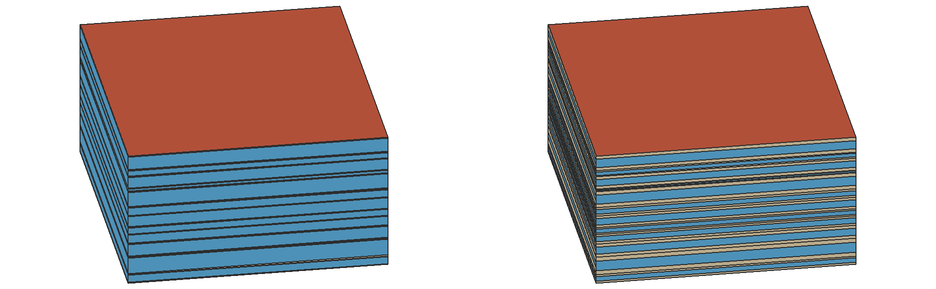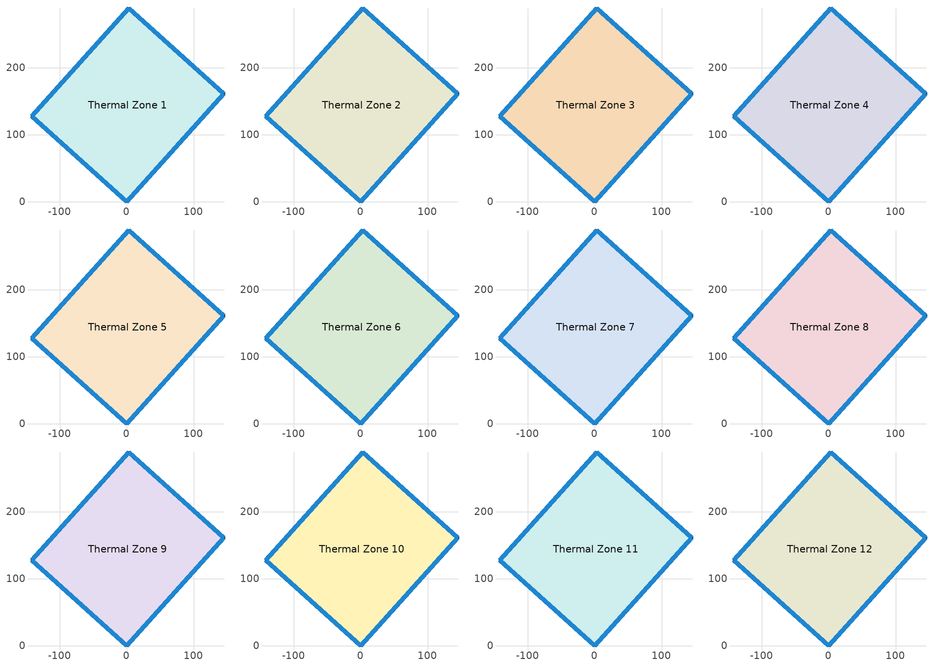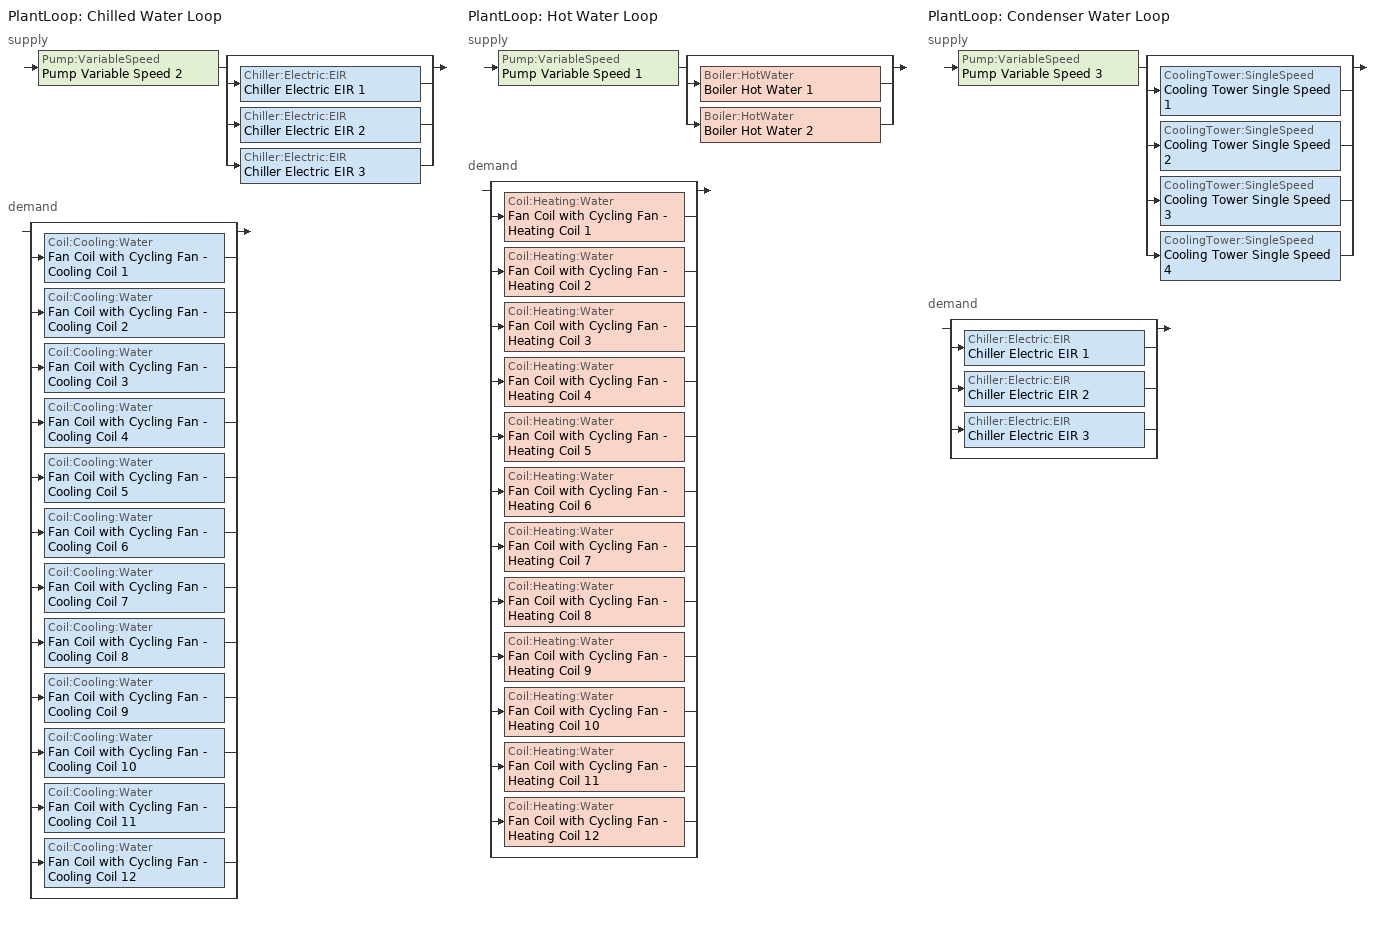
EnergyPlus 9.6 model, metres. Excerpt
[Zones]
Thermal Zone 1
 floor ground (ExtSlabCarpet): 0,0 -142.19,128.03 3.03,289.32 145.22,161.28 z0
 wall outside (Ext Wall): 3.03,289.32 -142.19,128.03 0,0 145.22,161.28 3.03,289.32 z0:6.55
 window (Ext Window): 3.02,289.31 -142.19,128.04 z0.79:5.76; 0.01,0.01 145.21,161.28 z2.59:3.96; -142.19,128.02 -0.01,0.01 z0.43:6.12; 145.21,161.29 3.04,289.31 z1.47:5.08
Thermal Zone 2
 floor to Thermal Zone 1 (Interior Floor): 0,0 -142.19,128.03 3.03,289.32 145.22,161.28 z6.55
 wall outside (Ext Wall): 3.03,289.32 -142.19,128.03 0,0 145.22,161.28 3.03,289.32 z6.55:21.03
 window (Ext Window): 3.02,289.31 -142.19,128.04 z8.29:19.29; 0.01,0.01 145.21,161.28 z12.27:15.31; -142.19,128.02 -0.01,0.01 z7.49:20.09; 145.21,161.29 3.04,289.31 z9.81:17.77
Thermal Zone 3
 floor to Thermal Zone 2 (Interior Floor): 0,0 -142.19,128.03 3.03,289.32 145.22,161.28 z21.03
 wall outside (Ext Wall): 3.03,289.32 -142.19,128.03 0,0 145.22,161.28 3.03,289.32 z21.03:31.56
 window (Ext Window): 3.02,289.31 -142.19,128.04 z22.29:30.3; 0.01,0.01 145.21,161.28 z25.19:27.4; -142.19,128.02 -0.01,0.01 z21.71:30.88; 145.21,161.29 3.04,289.31 z23.4:29.19
Thermal Zone 4
 floor to Thermal Zone 3 (Interior Floor): 0,0 -142.19,128.03 3.03,289.32 145.22,161.28 z31.56
 wall outside (Ext Wall): 3.03,289.32 -142.19,128.03 0,0 145.22,161.28 3.03,289.32 z31.56:39.31
 window (Ext Window): 3.02,289.31 -142.19,128.04 z32.49:38.38; 0.01,0.01 145.21,161.28 z34.62:36.25; -142.19,128.02 -0.01,0.01 z32.06:38.81; 145.21,161.29 3.04,289.31 z33.3:37.57
Thermal Zone 5
 floor to Thermal Zone 4 (Interior Floor): 0,0 -142.19,128.03 3.03,289.32 145.22,161.28 z39.31
 wall outside (Ext Wall): 3.03,289.32 -142.19,128.03 0,0 145.22,161.28 3.03,289.32 z39.31:44.89
 window (Ext Window): 3.02,289.31 -142.19,128.04 z39.98:44.22; 0.01,0.01 145.21,161.28 z41.51:42.69; -142.19,128.02 -0.01,0.01 z39.67:44.53; 145.21,161.29 3.04,289.31 z40.57:43.63
Thermal Zone 6
 floor to Thermal Zone 5 (Interior Floor): 0,0 -142.19,128.03 3.03,289.32 145.22,161.28 z44.89
 wall outside (Ext Wall): 3.03,289.32 -142.19,128.03 0,0 145.22,161.28 3.03,289.32 z44.89:54.33
 window (Ext Window): 3.02,289.31 -142.19,128.04 z46.02:53.2; 0.01,0.01 145.21,161.28 z48.62:50.6; -142.19,128.02 -0.01,0.01 z45.5:53.72; 145.21,161.29 3.04,289.31 z47.01:52.21
Thermal Zone 7
 floor to Thermal Zone 6 (Interior Floor): 0,0 -142.19,128.03 3.03,289.32 145.22,161.28 z54.33
 wall outside (Ext Wall): 3.03,289.32 -142.19,128.03 0,0 145.22,161.28 3.03,289.32 z54.33:61.02
 window (Ext Window): 3.02,289.31 -142.19,128.04 z55.13:60.22; 0.01,0.01 145.21,161.28 z56.97:58.38; -142.19,128.02 -0.01,0.01 z54.76:60.59; 145.21,161.29 3.04,289.31 z55.84:59.51
Thermal Zone 8
 floor to Thermal Zone 7 (Interior Floor): 0,0 -142.19,128.03 3.03,289.32 145.22,161.28 z61.02
 wall outside (Ext Wall): 3.03,289.32 -142.19,128.03 0,0 145.22,161.28 3.03,289.32 z61.02:74.22
 window (Ext Window): 3.02,289.31 -142.19,128.04 z62.6:72.64; 0.01,0.01 145.21,161.28 z66.23:69.01; -142.19,128.02 -0.01,0.01 z61.88:73.36; 145.21,161.29 3.04,289.31 z63.99:71.25
Thermal Zone 9
 floor to Thermal Zone 8 (Interior Floor): 0,0 -142.19,128.03 3.03,289.32 145.22,161.28 z74.22
 wall outside (Ext Wall): 3.03,289.32 -142.19,128.03 0,0 145.22,161.28 3.03,289.32 z74.22:76.26
 window (Ext Window): 3.02,289.31 -142.19,128.04 z74.46:76.02; 0.01,0.01 145.21,161.28 z75.03:75.45; -142.19,128.02 -0.01,0.01 z74.35:76.13; 145.21,161.29 3.04,289.31 z74.68:75.8
Thermal Zone 10
 floor to Thermal Zone 9 (Interior Floor): 0,0 -142.19,128.03 3.03,289.32 145.22,161.28 z76.26
 wall outside (Ext Wall): 3.03,289.32 -142.19,128.03 0,0 145.22,161.28 3.03,289.32 z76.26:86.14
 window (Ext Window): 3.02,289.31 -142.19,128.04 z77.45:84.95; 0.01,0.01 145.21,161.28 z80.16:82.24; -142.19,128.02 -0.01,0.01 z76.9:85.5; 145.21,161.29 3.04,289.31 z78.48:83.92
Thermal Zone 11
 floor to Thermal Zone 10 (Interior Floor): 0,0 -142.19,128.03 3.03,289.32 145.22,161.28 z86.14
 wall outside (Ext Wall): 3.03,289.32 -142.19,128.03 0,0 145.22,161.28 3.03,289.32 z86.14:90.95
 window (Ext Window): 3.02,289.31 -142.19,128.04 z86.72:90.37; 0.01,0.01 145.21,161.28 z88.04:89.05; -142.19,128.02 -0.01,0.01 z86.45:90.64; 145.21,161.29 3.04,289.31 z87.22:89.87
Thermal Zone 12
 floor to Thermal Zone 11 (Interior Floor): 0,0 -142.19,128.03 3.03,289.32 145.22,161.28 z90.95
 wall outside (Ext Wall): 3.03,289.32 -142.19,128.03 0,0 145.22,161.28 3.03,289.32 z90.95:102.97
 window (Ext Window): 3.02,289.31 -142.19,128.04 z92.39:101.53; 0.01,0.01 145.21,161.28 z95.7:98.22; -142.19,128.02 -0.01,0.01 z91.73:102.19; 145.21,161.29 3.04,289.31 z93.65:100.27
 roof outside (Ext Roof): 145.22,161.28 3.03,289.32 -142.19,128.03 0,0 z102.97
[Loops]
PlantLoop 'Chilled Water Loop'
 supply: Pump:VariableSpeed 'Pump Variable Speed 2' > split
  | bypass
  | Chiller:Electric:EIR 'Chiller Electric EIR 1'
  | Chiller:Electric:EIR 'Chiller Electric EIR 2'
  | Chiller:Electric:EIR 'Chiller Electric EIR 3'
 demand: split
  | bypass
  | Coil:Cooling:Water 'Fan Coil with Cycling Fan - Cooling Coil 1'
  | Coil:Cooling:Water 'Fan Coil with Cycling Fan - Cooling Coil 2'
  | Coil:Cooling:Water 'Fan Coil with Cycling Fan - Cooling Coil 3'
  | Coil:Cooling:Water 'Fan Coil with Cycling Fan - Cooling Coil 4'
  | Coil:Cooling:Water 'Fan Coil with Cycling Fan - Cooling Coil 5'
  | Coil:Cooling:Water 'Fan Coil with Cycling Fan - Cooling Coil 6'
  | Coil:Cooling:Water 'Fan Coil with Cycling Fan - Cooling Coil 7'
  | Coil:Cooling:Water 'Fan Coil with Cycling Fan - Cooling Coil 8'
  | Coil:Cooling:Water 'Fan Coil with Cycling Fan - Cooling Coil 9'
  | Coil:Cooling:Water 'Fan Coil with Cycling Fan - Cooling Coil 10'
  | Coil:Cooling:Water 'Fan Coil with Cycling Fan - Cooling Coil 11'
  | Coil:Cooling:Water 'Fan Coil with Cycling Fan - Cooling Coil 12'
  | bypass
PlantLoop 'Hot Water Loop'
 supply: Pump:VariableSpeed 'Pump Variable Speed 1' > split
  | bypass
  | Boiler:HotWater 'Boiler Hot Water 1'
  | Boiler:HotWater 'Boiler Hot Water 2'
 demand: split
  | bypass
  | Coil:Heating:Water 'Fan Coil with Cycling Fan - Heating Coil 1'
  | Coil:Heating:Water 'Fan Coil with Cycling Fan - Heating Coil 2'
  | Coil:Heating:Water 'Fan Coil with Cycling Fan - Heating Coil 3'
  | Coil:Heating:Water 'Fan Coil with Cycling Fan - Heating Coil 4'
  | Coil:Heating:Water 'Fan Coil with Cycling Fan - Heating Coil 5'
  | Coil:Heating:Water 'Fan Coil with Cycling Fan - Heating Coil 6'
  | Coil:Heating:Water 'Fan Coil with Cycling Fan - Heating Coil 7'
  | Coil:Heating:Water 'Fan Coil with Cycling Fan - Heating Coil 8'
  | Coil:Heating:Water 'Fan Coil with Cycling Fan - Heating Coil 9'
  | Coil:Heating:Water 'Fan Coil with Cycling Fan - Heating Coil 10'
  | Coil:Heating:Water 'Fan Coil with Cycling Fan - Heating Coil 11'
  | Coil:Heating:Water 'Fan Coil with Cycling Fan - Heating Coil 12'
  | bypass
PlantLoop 'Condenser Water Loop'
 supply: Pump:VariableSpeed 'Pump Variable Speed 3' > split
  | bypass
  | CoolingTower:SingleSpeed 'Cooling Tower Single Speed 1'
  | CoolingTower:SingleSpeed 'Cooling Tower Single Speed 2'
  | CoolingTower:SingleSpeed 'Cooling Tower Single Speed 3'
  | CoolingTower:SingleSpeed 'Cooling Tower Single Speed 4'
 demand: split
  | bypass
  | Chiller:Electric:EIR 'Chiller Electric EIR 1'
  | Chiller:Electric:EIR 'Chiller Electric EIR 2'
  | Chiller:Electric:EIR 'Chiller Electric EIR 3'
  | bypass
[Building]
Building 1: North Axis {deg}=-0
[Site:Location]
Washington Dc Dulles IntL Ar: Latitude {deg}=38.98; Longitude {deg}=-77.47; Time Zone {hr}=-5; Elevation {m}=82
[SizingPeriod:DesignDay] Day of Month=21; Dry-Bulb Temperature Range Modifier Type=DefaultMultipliers; Barometric Pressure {Pa}=86790; Rain Indicator=No; Snow Indicator=No; Daylight Saving Time Indicator=No; Begin Environment Reset Mode=FullResetAtBeginEnvironment
Name | Month | Day Type | Maximum Dry-Bulb Temperature {C} | Daily Dry-Bulb Temperature Range {deltaC} | Humidity Condition Type | Wetbulb or DewPoint at Maximum Dry-Bulb {C} | Wind Speed {m/s} | Wind Direction {deg} | Solar Model Indicator | ASHRAE Clear Sky Optical Depth for Beam Irradiance (taub) | ASHRAE Clear Sky Optical Depth for Diffuse Irradiance (taud) | Enthalpy at Maximum Dry-Bulb {J/kg} | Sky Clearness
SALT-LAKE-CITY-IAP Ann Clg .4% Condns DB=>MWB | 7 | SummerDesignDay | 36.5 | 14.4 | Wetbulb | 17.1 | 5 | 340 | ASHRAETau | 0.339 | 2.366
SALT-LAKE-CITY-IAP Ann Clg .4% Condns DP=>MDB | 7 | SummerDesignDay | 22.5 | 14.4 | Dewpoint | 15.6 | 5 | 340 | ASHRAETau | 0.339 | 2.366
SALT-LAKE-CITY-IAP Ann Clg .4% Condns Enth=>MDB | 7 | SummerDesignDay | 30.8 | 14.4 | Enthalpy |  | 5 | 340 | ASHRAETau | 0.339 | 2.366 | 59300
SALT-LAKE-CITY-IAP Ann Clg .4% Condns WB=>MDB | 7 | SummerDesignDay | 31.2 | 14.4 | Wetbulb | 19 | 5 | 340 | ASHRAETau | 0.339 | 2.366
SALT-LAKE-CITY-IAP Ann Htg 99.6% Condns DB | 1 | WinterDesignDay | -12.4 | 0 | Wetbulb | -12.4 | 2.6 | 140 | ASHRAEClearSky |  |  |  | 0
SALT-LAKE-CITY-IAP Ann Htg Wind 99.6% Condns WS=>MCDB | 1 | WinterDesignDay | 6.8 | 0 | Wetbulb | 6.8 | 12.4 | 140 | ASHRAEClearSky |  |  |  | 0
SALT-LAKE-CITY-IAP Ann Hum_n 99.6% Condns DP=>MCDB | 1 | WinterDesignDay | -10.7 | 0 | Dewpoint | -16.2 | 2.6 | 140 | ASHRAEClearSky |  |  |  | 0
[Material] Thermal Absorptance=0.9
Name | Roughness | Thickness m | Conductivity W/m-K | Density kg/m3 | Specific Heat J/kg-K | Solar Absorptance | Visible Absorptance
wall concrete | MediumRough | 0.03 | 0.5 | 2243 | 837 | 0.65 | 0.65
roof concrete | MediumRough | 0.05 | 0.5 | 2243 | 837 | 0.65 | 0.65
Wall Insulation [18]; Roof Insulation [18] | MediumRough | 0.1693 | 0.049 | 265 | 836.8 | 0.7 | 0.7
F16 Acoustic tile | MediumSmooth | 0.0191 | 0.06 | 368 | 590 | 0.3 | 0.3
M11 100mm lightweight concrete | MediumRough | 0.1016 | 0.53 | 1280 | 840 | 0.5 | 0.5
MAT-CC05 4 HW CONCRETE | Rough | 0.1016 | 1.311 | 2240 | 836.8 | 0.85 | 0.85
[Material:AirGap]
F05 Ceiling air space resistance: Thermal Resistance m2-K/W=0.18
[Material:NoMass]
CP02 CARPET PAD: Roughness=Smooth; Thermal Resistance m2-K/W=0.1; Thermal Absorptance=0.9; Solar Absorptance=0.8; Visible Absorptance=0.8
[WindowMaterial:SimpleGlazingSystem]
Window Material Simple Glazing System: U-Factor W/m2-K=1.8; Solar Heat Gain Coefficient=0.3
[Construction]
Ext Roof: roof concrete, Roof Insulation [18]
Ext Wall: wall concrete, Wall Insulation [18]
Ext Window: Window Material Simple Glazing System
ExtSlabCarpet: MAT-CC05 4 HW CONCRETE, CP02 CARPET PAD
Interior Floor: F16 Acoustic tile, F05 Ceiling air space resistance, M11 100mm lightweight concrete
[Zone]
Thermal Zone 1: 312, 0, 0, 0, , 1, , , , , , Yes
Thermal Zone 2: 312, 0, 0, 6.55, , 1, , , , , , Yes
Thermal Zone 3: 312, 0, 0, 21.03, , 1, , , , , , Yes
Thermal Zone 4: 312, 0, 0, 31.56, , 1, , , , , , Yes
Thermal Zone 5: 312, 0, 0, 39.31, , 1, , , , , , Yes
Thermal Zone 6: 312, 0, 0, 44.89, , 1, , , , , , Yes
Thermal Zone 7: 312, 0, 0, 54.33, , 1, , , , , , Yes
Thermal Zone 8: 312, 0, 0, 61.02, , 1, , , , , , Yes
Thermal Zone 9: 312, 0, 0, 74.22, , 1, , , , , , Yes
Thermal Zone 10: 312, 0, 0, 76.26, , 1, , , , , , Yes
Thermal Zone 11: 312, 0, 0, 86.14, , 1, , , , , , Yes
Thermal Zone 12: 312, 0, 0, 90.95, , 1, , , , , , Yes
[ZoneControl:Thermostat] Temperature Difference Between Cutout And Setpoint deltaC=0
Name | Zone or ZoneList | Control Type Schedule | Control 1
Thermal Zone 1 Thermostat | Thermal Zone 1 | Thermal Zone 1 Thermostat Schedule | Thermostat Setpoint Dual Setpoint 1
Thermal Zone 2 Thermostat | Thermal Zone 2 | Thermal Zone 2 Thermostat Schedule | Thermostat Setpoint Dual Setpoint 2
Thermal Zone 3 Thermostat | Thermal Zone 3 | Thermal Zone 3 Thermostat Schedule | Thermostat Setpoint Dual Setpoint 3
Thermal Zone 4 Thermostat | Thermal Zone 4 | Thermal Zone 4 Thermostat Schedule | Thermostat Setpoint Dual Setpoint 4
Thermal Zone 5 Thermostat | Thermal Zone 5 | Thermal Zone 5 Thermostat Schedule | Thermostat Setpoint Dual Setpoint 5
Thermal Zone 6 Thermostat | Thermal Zone 6 | Thermal Zone 6 Thermostat Schedule | Thermostat Setpoint Dual Setpoint 6
Thermal Zone 7 Thermostat | Thermal Zone 7 | Thermal Zone 7 Thermostat Schedule | Thermostat Setpoint Dual Setpoint 7
Thermal Zone 8 Thermostat | Thermal Zone 8 | Thermal Zone 8 Thermostat Schedule | Thermostat Setpoint Dual Setpoint 8
Thermal Zone 9 Thermostat | Thermal Zone 9 | Thermal Zone 9 Thermostat Schedule | Thermostat Setpoint Dual Setpoint 9
Thermal Zone 10 Thermostat | Thermal Zone 10 | Thermal Zone 10 Thermostat Schedule | Thermostat Setpoint Dual Setpoint 10
Thermal Zone 11 Thermostat | Thermal Zone 11 | Thermal Zone 11 Thermostat Schedule | Thermostat Setpoint Dual Setpoint 11
Thermal Zone 12 Thermostat | Thermal Zone 12 | Thermal Zone 12 Thermostat Schedule | Thermostat Setpoint Dual Setpoint 12
[ThermostatSetpoint:DualSetpoint]
Name | Heating Setpoint Temperature Schedule | Cooling Setpoint Temperature Schedule
Thermostat Setpoint Dual Setpoint 1 | HtgSetp 1 | ClgSetp 1
Thermostat Setpoint Dual Setpoint 2 | HtgSetp 2 | ClgSetp 2
Thermostat Setpoint Dual Setpoint 3 | HtgSetp 3 | ClgSetp 3
Thermostat Setpoint Dual Setpoint 4 | HtgSetp 4 | ClgSetp 4
Thermostat Setpoint Dual Setpoint 5 | HtgSetp 5 | ClgSetp 5
Thermostat Setpoint Dual Setpoint 6 | HtgSetp 6 | ClgSetp 6
Thermostat Setpoint Dual Setpoint 7 | HtgSetp 7 | ClgSetp 7
Thermostat Setpoint Dual Setpoint 8 | HtgSetp 8 | ClgSetp 8
Thermostat Setpoint Dual Setpoint 9 | HtgSetp 9 | ClgSetp 9
Thermostat Setpoint Dual Setpoint 10 | HtgSetp 10 | ClgSetp 10
Thermostat Setpoint Dual Setpoint 11 | HtgSetp 11 | ClgSetp 11
Thermostat Setpoint Dual Setpoint 12 | HtgSetp 12 | ClgSetp 12
[Fan:OnOff] Availability Schedule=Always On Discrete hvac_library; Fan Total Efficiency=0.82; Pressure Rise Pa=500; Maximum Flow Rate m3/s=Autosize; Motor Efficiency=0.8; Motor In Airstream Fraction=1; Fan Power Ratio Function of Speed Ratio Curve=Fan On Off Power Curve 12; Fan Efficiency Ratio Function of Speed Ratio Curve=Fan On Off Efficiency Curve 12
Fan Coil with Cycling Fan - Fan 1; Fan Coil with Cycling Fan - Fan 2; Fan Coil with Cycling Fan - Fan 3; Fan Coil with Cycling Fan - Fan 4; Fan Coil with Cycling Fan - Fan 5; Fan Coil with Cycling Fan - Fan 6; Fan Coil with Cycling Fan - Fan 7; Fan Coil with Cycling Fan - Fan 8; Fan Coil with Cycling Fan - Fan 9; Fan Coil with Cycling Fan - Fan 10; Fan Coil with Cycling Fan - Fan 11; Fan Coil with Cycling Fan - Fan 12
[Coil:Cooling:Water] Availability Schedule=Always On Discrete hvac_library; Design Water Flow Rate m3/s=Autosize; Design Air Flow Rate m3/s=Autosize; Design Inlet Water Temperature C=Autosize; Design Inlet Air Temperature C=Autosize; Design Outlet Air Temperature C=Autosize; Design Inlet Air Humidity Ratio kgWater/kgDryAir=Autosize; Design Outlet Air Humidity Ratio kgWater/kgDryAir=Autosize; Type of Analysis=SimpleAnalysis; Heat Exchanger Configuration=CrossFlow
Fan Coil with Cycling Fan - Cooling Coil 1; Fan Coil with Cycling Fan - Cooling Coil 2; Fan Coil with Cycling Fan - Cooling Coil 3; Fan Coil with Cycling Fan - Cooling Coil 4; Fan Coil with Cycling Fan - Cooling Coil 5; Fan Coil with Cycling Fan - Cooling Coil 6; Fan Coil with Cycling Fan - Cooling Coil 7; Fan Coil with Cycling Fan - Cooling Coil 8; Fan Coil with Cycling Fan - Cooling Coil 9; Fan Coil with Cycling Fan - Cooling Coil 10; Fan Coil with Cycling Fan - Cooling Coil 11; Fan Coil with Cycling Fan - Cooling Coil 12
[Coil:Heating:Water] Availability Schedule=Always On Discrete hvac_library; U-Factor Times Area Value W/K=Autosize; Maximum Water Flow Rate m3/s=Autosize; Performance Input Method=UFactorTimesAreaAndDesignWaterFlowRate; Rated Capacity W=Autosize; Rated Inlet Water Temperature C=82.2; Rated Inlet Air Temperature C=16.6; Rated Outlet Water Temperature C=71.1; Rated Outlet Air Temperature C=32.2; Rated Ratio for Air and Water Convection=0.5
Fan Coil with Cycling Fan - Heating Coil 1; Fan Coil with Cycling Fan - Heating Coil 2; Fan Coil with Cycling Fan - Heating Coil 3; Fan Coil with Cycling Fan - Heating Coil 4; Fan Coil with Cycling Fan - Heating Coil 5; Fan Coil with Cycling Fan - Heating Coil 6; Fan Coil with Cycling Fan - Heating Coil 7; Fan Coil with Cycling Fan - Heating Coil 8; Fan Coil with Cycling Fan - Heating Coil 9; Fan Coil with Cycling Fan - Heating Coil 10; Fan Coil with Cycling Fan - Heating Coil 11; Fan Coil with Cycling Fan - Heating Coil 12
[ZoneHVAC:FourPipeFanCoil] Availability Schedule=Always On Discrete hvac_library; Capacity Control Method=CyclingFan; Maximum Supply Air Flow Rate m3/s=Autosize; Maximum Outdoor Air Flow Rate m3/s=Autosize; Maximum Cold Water Flow Rate m3/s=Autosize; Maximum Hot Water Flow Rate m3/s=Autosize; Minimum Supply Air Temperature in Cooling Mode C=Autosize; Maximum Supply Air Temperature in Heating Mode C=Autosize
Name | Supply Air Fan | Cooling Coil | Heating Coil
Fan Coil with Cycling Fan 1 | Fan Coil with Cycling Fan - Fan 1 | Fan Coil with Cycling Fan - Cooling Coil 1 | Fan Coil with Cycling Fan - Heating Coil 1
Fan Coil with Cycling Fan 2 | Fan Coil with Cycling Fan - Fan 2 | Fan Coil with Cycling Fan - Cooling Coil 2 | Fan Coil with Cycling Fan - Heating Coil 2
Fan Coil with Cycling Fan 3 | Fan Coil with Cycling Fan - Fan 3 | Fan Coil with Cycling Fan - Cooling Coil 3 | Fan Coil with Cycling Fan - Heating Coil 3
Fan Coil with Cycling Fan 4 | Fan Coil with Cycling Fan - Fan 4 | Fan Coil with Cycling Fan - Cooling Coil 4 | Fan Coil with Cycling Fan - Heating Coil 4
Fan Coil with Cycling Fan 5 | Fan Coil with Cycling Fan - Fan 5 | Fan Coil with Cycling Fan - Cooling Coil 5 | Fan Coil with Cycling Fan - Heating Coil 5
Fan Coil with Cycling Fan 6 | Fan Coil with Cycling Fan - Fan 6 | Fan Coil with Cycling Fan - Cooling Coil 6 | Fan Coil with Cycling Fan - Heating Coil 6
Fan Coil with Cycling Fan 7 | Fan Coil with Cycling Fan - Fan 7 | Fan Coil with Cycling Fan - Cooling Coil 7 | Fan Coil with Cycling Fan - Heating Coil 7
Fan Coil with Cycling Fan 8 | Fan Coil with Cycling Fan - Fan 8 | Fan Coil with Cycling Fan - Cooling Coil 8 | Fan Coil with Cycling Fan - Heating Coil 8
Fan Coil with Cycling Fan 9 | Fan Coil with Cycling Fan - Fan 9 | Fan Coil with Cycling Fan - Cooling Coil 9 | Fan Coil with Cycling Fan - Heating Coil 9
Fan Coil with Cycling Fan 10 | Fan Coil with Cycling Fan - Fan 10 | Fan Coil with Cycling Fan - Cooling Coil 10 | Fan Coil with Cycling Fan - Heating Coil 10
Fan Coil with Cycling Fan 11 | Fan Coil with Cycling Fan - Fan 11 | Fan Coil with Cycling Fan - Cooling Coil 11 | Fan Coil with Cycling Fan - Heating Coil 11
Fan Coil with Cycling Fan 12 | Fan Coil with Cycling Fan - Fan 12 | Fan Coil with Cycling Fan - Cooling Coil 12 | Fan Coil with Cycling Fan - Heating Coil 12
[Zone equipment]
Thermal Zone 1: Fan Coil with Cycling Fan 1
Thermal Zone 2: Fan Coil with Cycling Fan 2
Thermal Zone 3: Fan Coil with Cycling Fan 3
Thermal Zone 4: Fan Coil with Cycling Fan 4
Thermal Zone 5: Fan Coil with Cycling Fan 5
Thermal Zone 6: Fan Coil with Cycling Fan 6
Thermal Zone 7: Fan Coil with Cycling Fan 7
Thermal Zone 8: Fan Coil with Cycling Fan 8
Thermal Zone 9: Fan Coil with Cycling Fan 9
Thermal Zone 10: Fan Coil with Cycling Fan 10
Thermal Zone 11: Fan Coil with Cycling Fan 11
Thermal Zone 12: Fan Coil with Cycling Fan 12
[Sizing:Zone] Zone Cooling Design Supply Air Temperature Input Method=SupplyAirTemperature; Zone Cooling Design Supply Air Temperature C=14.8; Zone Cooling Design Supply Air Temperature Difference deltaC=11.11; Zone Heating Design Supply Air Temperature Input Method=SupplyAirTemperature; Zone Heating Design Supply Air Temperature C=42.9; Zone Heating Design Supply Air Temperature Difference deltaC=11.11; Zone Cooling Design Supply Air Humidity Ratio kgWater/kgDryAir=0.0085; Zone Heating Design Supply Air Humidity Ratio kgWater/kgDryAir=0.008; Cooling Design Air Flow Method=DesignDay; Cooling Design Air Flow Rate m3/s=0; Cooling Minimum Air Flow per Zone Floor Area m3/s-m2=0.000762; Cooling Minimum Air Flow m3/s=0; Cooling Minimum Air Flow Fraction=0; Heating Design Air Flow Method=DesignDay; Heating Design Air Flow Rate m3/s=0; Heating Maximum Air Flow per Zone Floor Area m3/s-m2=0.002032; Heating Maximum Air Flow m3/s=0.141576; Heating Maximum Air Flow Fraction=0.3; Account for Dedicated Outdoor Air System=No
Name | Design Specification Outdoor Air Object
Thermal Zone 1 | Ventilation 1
Thermal Zone 2 | Ventilation 2
Thermal Zone 3 | Ventilation 3
Thermal Zone 4 | Ventilation 4
Thermal Zone 5 | Ventilation 5
Thermal Zone 6 | Ventilation 6
Thermal Zone 7 | Ventilation 7
Thermal Zone 8 | Ventilation 8
Thermal Zone 9 | Ventilation 9
Thermal Zone 10 | Ventilation 10
Thermal Zone 11 | Ventilation 11
Thermal Zone 12 | Ventilation 12
[DesignSpecification:OutdoorAir] Outdoor Air Method=Sum; Outdoor Air Flow per Person m3/s-person=0; Outdoor Air Flow per Zone Floor Area m3/s-m2=0; Outdoor Air Flow per Zone m3/s=0; Outdoor Air Flow Air Changes per Hour 1/hr=1.6
Ventilation 1; Ventilation 2; Ventilation 3; Ventilation 4; Ventilation 5; Ventilation 6; Ventilation 7; Ventilation 8; Ventilation 9; Ventilation 10; Ventilation 11; Ventilation 12
[Chiller:Electric:EIR] Reference Capacity W=Autosize; Reference Leaving Chilled Water Temperature C=6.67; Reference Entering Condenser Fluid Temperature C=29.4; Reference Chilled Water Flow Rate m3/s=Autosize; Reference Condenser Fluid Flow Rate m3/s=Autosize; Cooling Capacity Function of Temperature Curve=Curve Biquadratic 1; Electric Input to Cooling Output Ratio Function of Temperature Curve=Curve Biquadratic 2; Electric Input to Cooling Output Ratio Function of Part Load Ratio Curve=Curve Quadratic 1; Minimum Part Load Ratio=0.1; Maximum Part Load Ratio=1; Optimum Part Load Ratio=1; Minimum Unloading Ratio=0.2; Condenser Type=WaterCooled; Condenser Fan Power Ratio W/W=0; Fraction of Compressor Electric Consumption Rejected by Condenser=1; Leaving Chilled Water Lower Temperature Limit C=2; Chiller Flow Mode=NotModulated; Sizing Factor=1; Basin Heater Capacity W/K=0; Basin Heater Setpoint Temperature C=10; Condenser Heat Recovery Relative Capacity Fraction=1
Name | Reference COP W/W
Chiller Electric EIR 1 | 3.5
Chiller Electric EIR 2 | 4.5
Chiller Electric EIR 3 | 5.5
[PlantEquipmentList]
Chilled Water Loop Cooling Equipment List: Chiller:Electric:EIR, Chiller Electric EIR 1, Chiller:Electric:EIR, Chiller Electric EIR 2, Chiller:Electric:EIR, Chiller Electric EIR 3
Hot Water Loop Heating Equipment List: Boiler:HotWater, Boiler Hot Water 1, Boiler:HotWater, Boiler Hot Water 2
Condenser Water Loop Cooling Equipment List: CoolingTower:SingleSpeed, Cooling Tower Single Speed 1, CoolingTower:SingleSpeed, Cooling Tower Single Speed 2, CoolingTower:SingleSpeed, Cooling Tower Single Speed 3, CoolingTower:SingleSpeed, Cooling Tower Single Speed 4
[PlantLoop] Fluid Type=Water; Load Distribution Scheme=Optimal; Plant Loop Demand Calculation Scheme=SingleSetpoint
Name | Plant Equipment Operation Scheme | Maximum Loop Temperature C | Minimum Loop Temperature C | Maximum Loop Flow Rate m3/s | Minimum Loop Flow Rate m3/s | Plant Loop Volume m3 | Maximum Loop Temperature | Minimum Loop Temperature | Maximum Loop Flow Rate | Minimum Loop Flow Rate | Plant Loop Volume
Chilled Water Loop | Chilled Water Loop Operation Schemes | 100 | 0 | Autosize | 0 | Autocalculate
Hot Water Loop | Hot Water Loop Operation Schemes |  |  |  |  |  | 100 | 0 | Autosize | 0 | Autocalculate
Condenser Water Loop | Condenser Water Loop Operation Schemes |  |  |  |  |  | 100 | 0 | Autosize | 0 | Autocalculate
[Sizing:Plant] Sizing Option=NonCoincident; Zone Timesteps in Averaging Window=1; Coincident Sizing Factor Mode=None
Name | Loop Type | Design Loop Exit Temperature C | Loop Design Temperature Difference deltaC | Design Loop Exit Temperature | Loop Design Temperature Difference
Chilled Water Loop | Cooling | 6.7 | 6.7
Hot Water Loop | Heating |  |  | 67 | 11
Condenser Water Loop | Condenser |  |  | 29.4 | 5.6
[Pump:VariableSpeed] Design Maximum Flow Rate m3/s=Autosize; Design Power Consumption W=Autosize; Motor Efficiency=0.8; Fraction of Motor Inefficiencies to Fluid Stream=0; Coefficient 1 of the Part Load Performance Curve=0; Coefficient 2 of the Part Load Performance Curve=1; Coefficient 3 of the Part Load Performance Curve=0; Coefficient 4 of the Part Load Performance Curve=0; Pump Control Type=Intermittent; Skin Loss Radiative Fraction=0.5; Design Power Sizing Method=PowerPerFlowPerPressure; Design Minimum Flow Rate Fraction=0
Name | Design Pump Head Pa | Design Minimum Flow Rate m3/s | Design Electric Power per Unit Flow Rate W/(m3/s) | Design Shaft Power per Unit Flow Rate per Unit Head W/((m3/s)-Pa) | Design Minimum Flow Rate | Design Electric Power per Unit Flow Rate | Design Shaft Power per Unit Flow Rate per Unit Head
Pump Variable Speed 2 | 179352 | 0 | 348701.1 | 1.28205
Pump Variable Speed 1 | 180000 |  |  |  | 0 | 348701.1 | 1.28205
Pump Variable Speed 3 | 179352 |  |  |  | 0 | 348701.1 | 1.28205
[SetpointManager:Scheduled] Control Variable=Temperature
Name | Schedule | Setpoint Node or NodeList
Setpoint Manager Scheduled Chilled Water Duck | Chilled_Water_Temperature | Node Chilled Water Deck Supply
Setpoint Manager Scheduled Hot Water Duck | Hot_Water_Temperature | Node Hot Water Deck Supply
[PlantEquipmentOperationSchemes] Control Scheme Schedule Name 1=Always On Discrete
Name | Control Scheme Object Type 1 | Control Scheme Name 1
Chilled Water Loop Operation Schemes | PlantEquipmentOperation:CoolingLoad | Chilled Water Loop Cooling Operation Scheme
Hot Water Loop Operation Schemes | PlantEquipmentOperation:HeatingLoad | Hot Water Loop Heating Operation Scheme
Condenser Water Loop Operation Schemes | PlantEquipmentOperation:CoolingLoad | Condenser Water Loop Cooling Operation Scheme
[PlantEquipmentOperation:CoolingLoad] Load Range Lower Limit 1=0; Load Range Upper Limit 1=1000000000
Name | Range Equipment List Name 1
Chilled Water Loop Cooling Operation Scheme | Chilled Water Loop Cooling Equipment List
Condenser Water Loop Cooling Operation Scheme | Condenser Water Loop Cooling Equipment List
[Boiler:HotWater] Fuel Type=Coal; Nominal Capacity W=Autosize; Efficiency Curve Temperature Evaluation Variable=LeavingBoiler; Normalized Boiler Efficiency Curve=Boiler Efficiency; Design Water Flow Rate m3/s=Autosize; Minimum Part Load Ratio=0; Maximum Part Load Ratio=1; Optimum Part Load Ratio=1; Water Outlet Upper Temperature Limit C=99; Boiler Flow Mode=NotModulated; Parasitic Electric Load W=0; Sizing Factor=1
Name | Nominal Thermal Efficiency
Boiler Hot Water 1 | 0.7
Boiler Hot Water 2 | 0.85
[PlantEquipmentOperation:HeatingLoad]
Hot Water Loop Heating Operation Scheme: Load Range Lower Limit 1=0; Load Range Upper Limit 1=1000000000; Range Equipment List Name 1=Hot Water Loop Heating Equipment List
[CoolingTower:SingleSpeed] Design Water Flow Rate m3/s=Autosize; Design Air Flow Rate m3/s=Autosize; Design Fan Power W=Autosize; Design U-Factor Times Area Value W/K=Autosize; Free Convection Regime Air Flow Rate m3/s=Autosize; Free Convection Regime Air Flow Rate Sizing Factor=0.1; Free Convection Regime U-Factor Times Area Value W/K=Autosize; Free Convection U-Factor Times Area Value Sizing Factor=0.1; Performance Input Method=UFactorTimesAreaAndDesignWaterFlowRate; Heat Rejection Capacity and Nominal Capacity Sizing Ratio=1.25; Free Convection Capacity W=0; Free Convection Nominal Capacity Sizing Factor=0.1; Design Inlet Air Dry-Bulb Temperature C=25.6; Design Inlet Air Wet-Bulb Temperature C=25.6; Design Approach Temperature deltaC=Autosize; Design Range Temperature deltaC=Autosize; Basin Heater Capacity W/K=0; Basin Heater Setpoint Temperature C=2; Evaporation Loss Mode=LossFactor; Evaporation Loss Factor percent/K=0.2; Drift Loss Percent percent=0.008; Blowdown Calculation Mode=ConcentrationRatio; Blowdown Concentration Ratio=3; Capacity Control=FanCycling; Number of Cells=1; Cell Control=MinimalCell; Cell Minimum  Water Flow Rate Fraction=0.33; Cell Maximum Water Flow Rate Fraction=2.5; Sizing Factor=1
Cooling Tower Single Speed 1; Cooling Tower Single Speed 2; Cooling Tower Single Speed 3; Cooling Tower Single Speed 4
[SetpointManager:FollowOutdoorAirTemperature]
Setpoint Manager Follow Outdoor Air Temperature 1: Control Variable=Temperature; Reference Temperature Type=OutdoorAirWetBulb; Offset Temperature Difference=1.5; Maximum Setpoint Temperature=80; Minimum Setpoint Temperature=6; Setpoint Node or NodeList=Node Condenser Water Deck Supply
[Schedule:Day:Interval]
HtgSetp Summer Design Day 1; HtgSetp Summer Design Day 2; HtgSetp Summer Design Day 3; HtgSetp Summer Design Day 4; HtgSetp Summer Design Day 5; HtgSetp Summer Design Day 6; HtgSetp Summer Design Day 7; HtgSetp Summer Design Day 8; HtgSetp Summer Design Day 9; HtgSetp Summer Design Day 10; HtgSetp Summer Design Day 11; HtgSetp Summer Design Day 12: No, 24:00, 15.6
HtgSetp Winter Design Day 1; HtgSetp Winter Design Day 2; HtgSetp Winter Design Day 3; HtgSetp Winter Design Day 4; HtgSetp Winter Design Day 5; HtgSetp Winter Design Day 6; HtgSetp Winter Design Day 7; HtgSetp Winter Design Day 8; HtgSetp Winter Design Day 9; HtgSetp Winter Design Day 10; HtgSetp Winter Design Day 11; HtgSetp Winter Design Day 12: No, 24:00, 21
ClgSetp Summer Design Day 1; ClgSetp Summer Design Day 2; ClgSetp Summer Design Day 3; ClgSetp Summer Design Day 4; ClgSetp Summer Design Day 5; ClgSetp Summer Design Day 6; ClgSetp Summer Design Day 7; ClgSetp Summer Design Day 8; ClgSetp Summer Design Day 9; ClgSetp Summer Design Day 10; ClgSetp Summer Design Day 11; ClgSetp Summer Design Day 12: No, 06:00, 26.7, 22:00, 24, 24:00, 26.7
ClgSetp Winter Design Day 1; ClgSetp Winter Design Day 2; ClgSetp Winter Design Day 3; ClgSetp Winter Design Day 4; ClgSetp Winter Design Day 5; ClgSetp Winter Design Day 6; ClgSetp Winter Design Day 7; ClgSetp Winter Design Day 8; ClgSetp Winter Design Day 9; ClgSetp Winter Design Day 10; ClgSetp Winter Design Day 11; ClgSetp Winter Design Day 12: No, 24:00, 26.7
ClgSetp Default Schedule 1; ClgSetp Default Schedule 2; ClgSetp Default Schedule 3; ClgSetp Default Schedule 4: Temperature 37, No, 01:00, 26, 02:00, 26, 03:00, 26, 04:00, 26, 05:00, 26, 06:00, 26, 07:00, 24, 08:00, 24, 09:00, 24, 10:00, 24, 11:00, 24, 12:00, 24, 13:00, 24, 14:00, 24, 15:00, 24, 16:00, 24, 17:00, 24, 18:00, 24, 19:00, 26, 20:00, 26, 21:00, 26, 22:00, 26, 23:00, 26, 24:00, 26
HtgSetp Default Schedule 1; HtgSetp Default Schedule 2; HtgSetp Default Schedule 3; HtgSetp Default Schedule 4: Temperature 36, No, 01:00, 18, 02:00, 18, 03:00, 18, 04:00, 18, 05:00, 18, 06:00, 18, 07:00, 20, 08:00, 20, 09:00, 20, 10:00, 20, 11:00, 20, 12:00, 20, 13:00, 20, 14:00, 20, 15:00, 20, 16:00, 20, 17:00, 20, 18:00, 20, 19:00, 18, 20:00, 18, 21:00, 18, 22:00, 18, 23:00, 18, 24:00, 18
ClgSetp Default Schedule 5; ClgSetp Default Schedule 6; ClgSetp Default Schedule 7; ClgSetp Default Schedule 8; ClgSetp Default Schedule 9: Temperature 37, No, 01:00, 27, 02:00, 27, 03:00, 27, 04:00, 27, 05:00, 27, 06:00, 27, 07:00, 27, 08:00, 27, 09:00, 25, 10:00, 25, 11:00, 25, 12:00, 25, 13:00, 25, 14:00, 25, 15:00, 25, 16:00, 25, 17:00, 25, 18:00, 25, 19:00, 25, 20:00, 25, 21:00, 27, 22:00, 27, 23:00, 27, 24:00, 27
HtgSetp Default Schedule 5; HtgSetp Default Schedule 6; HtgSetp Default Schedule 7; HtgSetp Default Schedule 8; HtgSetp Default Schedule 9: Temperature 36, No, 01:00, 18, 02:00, 18, 03:00, 18, 04:00, 18, 05:00, 18, 06:00, 18, 07:00, 18, 08:00, 18, 09:00, 21, 10:00, 21, 11:00, 21, 12:00, 21, 13:00, 21, 14:00, 21, 15:00, 21, 16:00, 21, 17:00, 21, 18:00, 21, 19:00, 21, 20:00, 21, 21:00, 18, 22:00, 18, 23:00, 18, 24:00, 18
ClgSetp Default Schedule 10; ClgSetp Default Schedule 11; ClgSetp Default Schedule 12: Temperature 37, No, 01:00, 28, 02:00, 28, 03:00, 28, 04:00, 28, 05:00, 28, 06:00, 28, 07:00, 28, 08:00, 28, 09:00, 28, 10:00, 28, 11:00, 26, 12:00, 26, 13:00, 26, 14:00, 26, 15:00, 26, 16:00, 26, 17:00, 26, 18:00, 26, 19:00, 26, 20:00, 26, 21:00, 26, 22:00, 26, 23:00, 28, 24:00, 28
HtgSetp Default Schedule 10; HtgSetp Default Schedule 11; HtgSetp Default Schedule 12: Temperature 36, No, 01:00, 16, 02:00, 16, 03:00, 16, 04:00, 16, 05:00, 16, 06:00, 16, 07:00, 16, 08:00, 16, 09:00, 16, 10:00, 16, 11:00, 22, 12:00, 22, 13:00, 22, 14:00, 22, 15:00, 22, 16:00, 22, 17:00, 22, 18:00, 22, 19:00, 22, 20:00, 22, 21:00, 22, 22:00, 22, 23:00, 16, 24:00, 16
Chilled_Water_Temperature_Default; Chilled_Water_Temperature_Summer_Design_Day; Chilled_Water_Temperature_Winter_Design_Day: No, 24:00, 6.7
Hot_Water_Temperature_Default; Hot_Water_Temperature_Summer_Design_Day; Hot_Water_Temperature_Winter_Design_Day: No, 24:00, 67
[Schedule:Week:Daily]
HtgSetp 1 Week Rule - Jan1-Dec31: HtgSetp Default Schedule 1, HtgSetp Default Schedule 1, HtgSetp Default Schedule 1, HtgSetp Default Schedule 1, HtgSetp Default Schedule 1, HtgSetp Default Schedule 1, HtgSetp Default Schedule 1, HtgSetp Default Schedule 1, HtgSetp Summer Design Day 1, HtgSetp Winter Design Day 1, HtgSetp Default Schedule 1, HtgSetp Default Schedule 1
ClgSetp 1 Week Rule - Jan1-Dec31: ClgSetp Default Schedule 1, ClgSetp Default Schedule 1, ClgSetp Default Schedule 1, ClgSetp Default Schedule 1, ClgSetp Default Schedule 1, ClgSetp Default Schedule 1, ClgSetp Default Schedule 1, ClgSetp Default Schedule 1, ClgSetp Summer Design Day 1, ClgSetp Winter Design Day 1, ClgSetp Default Schedule 1, ClgSetp Default Schedule 1
HtgSetp 2 Week Rule - Jan1-Dec31: HtgSetp Default Schedule 2, HtgSetp Default Schedule 2, HtgSetp Default Schedule 2, HtgSetp Default Schedule 2, HtgSetp Default Schedule 2, HtgSetp Default Schedule 2, HtgSetp Default Schedule 2, HtgSetp Default Schedule 2, HtgSetp Summer Design Day 2, HtgSetp Winter Design Day 2, HtgSetp Default Schedule 2, HtgSetp Default Schedule 2
ClgSetp 2 Week Rule - Jan1-Dec31: ClgSetp Default Schedule 2, ClgSetp Default Schedule 2, ClgSetp Default Schedule 2, ClgSetp Default Schedule 2, ClgSetp Default Schedule 2, ClgSetp Default Schedule 2, ClgSetp Default Schedule 2, ClgSetp Default Schedule 2, ClgSetp Summer Design Day 2, ClgSetp Winter Design Day 2, ClgSetp Default Schedule 2, ClgSetp Default Schedule 2
HtgSetp 3 Week Rule - Jan1-Dec31: HtgSetp Default Schedule 3, HtgSetp Default Schedule 3, HtgSetp Default Schedule 3, HtgSetp Default Schedule 3, HtgSetp Default Schedule 3, HtgSetp Default Schedule 3, HtgSetp Default Schedule 3, HtgSetp Default Schedule 3, HtgSetp Summer Design Day 3, HtgSetp Winter Design Day 3, HtgSetp Default Schedule 3, HtgSetp Default Schedule 3
ClgSetp 3 Week Rule - Jan1-Dec31: ClgSetp Default Schedule 3, ClgSetp Default Schedule 3, ClgSetp Default Schedule 3, ClgSetp Default Schedule 3, ClgSetp Default Schedule 3, ClgSetp Default Schedule 3, ClgSetp Default Schedule 3, ClgSetp Default Schedule 3, ClgSetp Summer Design Day 3, ClgSetp Winter Design Day 3, ClgSetp Default Schedule 3, ClgSetp Default Schedule 3
HtgSetp 4 Week Rule - Jan1-Dec31: HtgSetp Default Schedule 4, HtgSetp Default Schedule 4, HtgSetp Default Schedule 4, HtgSetp Default Schedule 4, HtgSetp Default Schedule 4, HtgSetp Default Schedule 4, HtgSetp Default Schedule 4, HtgSetp Default Schedule 4, HtgSetp Summer Design Day 4, HtgSetp Winter Design Day 4, HtgSetp Default Schedule 4, HtgSetp Default Schedule 4
ClgSetp 4 Week Rule - Jan1-Dec31: ClgSetp Default Schedule 4, ClgSetp Default Schedule 4, ClgSetp Default Schedule 4, ClgSetp Default Schedule 4, ClgSetp Default Schedule 4, ClgSetp Default Schedule 4, ClgSetp Default Schedule 4, ClgSetp Default Schedule 4, ClgSetp Summer Design Day 4, ClgSetp Winter Design Day 4, ClgSetp Default Schedule 4, ClgSetp Default Schedule 4
HtgSetp 5 Week Rule - Jan1-Dec31: HtgSetp Default Schedule 5, HtgSetp Default Schedule 5, HtgSetp Default Schedule 5, HtgSetp Default Schedule 5, HtgSetp Default Schedule 5, HtgSetp Default Schedule 5, HtgSetp Default Schedule 5, HtgSetp Default Schedule 5, HtgSetp Summer Design Day 5, HtgSetp Winter Design Day 5, HtgSetp Default Schedule 5, HtgSetp Default Schedule 5
ClgSetp 5 Week Rule - Jan1-Dec31: ClgSetp Default Schedule 5, ClgSetp Default Schedule 5, ClgSetp Default Schedule 5, ClgSetp Default Schedule 5, ClgSetp Default Schedule 5, ClgSetp Default Schedule 5, ClgSetp Default Schedule 5, ClgSetp Default Schedule 5, ClgSetp Summer Design Day 5, ClgSetp Winter Design Day 5, ClgSetp Default Schedule 5, ClgSetp Default Schedule 5
HtgSetp 6 Week Rule - Jan1-Dec31: HtgSetp Default Schedule 6, HtgSetp Default Schedule 6, HtgSetp Default Schedule 6, HtgSetp Default Schedule 6, HtgSetp Default Schedule 6, HtgSetp Default Schedule 6, HtgSetp Default Schedule 6, HtgSetp Default Schedule 6, HtgSetp Summer Design Day 6, HtgSetp Winter Design Day 6, HtgSetp Default Schedule 6, HtgSetp Default Schedule 6
ClgSetp 6 Week Rule - Jan1-Dec31: ClgSetp Default Schedule 6, ClgSetp Default Schedule 6, ClgSetp Default Schedule 6, ClgSetp Default Schedule 6, ClgSetp Default Schedule 6, ClgSetp Default Schedule 6, ClgSetp Default Schedule 6, ClgSetp Default Schedule 6, ClgSetp Summer Design Day 6, ClgSetp Winter Design Day 6, ClgSetp Default Schedule 6, ClgSetp Default Schedule 6
HtgSetp 7 Week Rule - Jan1-Dec31: HtgSetp Default Schedule 7, HtgSetp Default Schedule 7, HtgSetp Default Schedule 7, HtgSetp Default Schedule 7, HtgSetp Default Schedule 7, HtgSetp Default Schedule 7, HtgSetp Default Schedule 7, HtgSetp Default Schedule 7, HtgSetp Summer Design Day 7, HtgSetp Winter Design Day 7, HtgSetp Default Schedule 7, HtgSetp Default Schedule 7
ClgSetp 7 Week Rule - Jan1-Dec31: ClgSetp Default Schedule 7, ClgSetp Default Schedule 7, ClgSetp Default Schedule 7, ClgSetp Default Schedule 7, ClgSetp Default Schedule 7, ClgSetp Default Schedule 7, ClgSetp Default Schedule 7, ClgSetp Default Schedule 7, ClgSetp Summer Design Day 7, ClgSetp Winter Design Day 7, ClgSetp Default Schedule 7, ClgSetp Default Schedule 7
HtgSetp 8 Week Rule - Jan1-Dec31: HtgSetp Default Schedule 8, HtgSetp Default Schedule 8, HtgSetp Default Schedule 8, HtgSetp Default Schedule 8, HtgSetp Default Schedule 8, HtgSetp Default Schedule 8, HtgSetp Default Schedule 8, HtgSetp Default Schedule 8, HtgSetp Summer Design Day 8, HtgSetp Winter Design Day 8, HtgSetp Default Schedule 8, HtgSetp Default Schedule 8
ClgSetp 8 Week Rule - Jan1-Dec31: ClgSetp Default Schedule 8, ClgSetp Default Schedule 8, ClgSetp Default Schedule 8, ClgSetp Default Schedule 8, ClgSetp Default Schedule 8, ClgSetp Default Schedule 8, ClgSetp Default Schedule 8, ClgSetp Default Schedule 8, ClgSetp Summer Design Day 8, ClgSetp Winter Design Day 8, ClgSetp Default Schedule 8, ClgSetp Default Schedule 8
HtgSetp 9 Week Rule - Jan1-Dec31: HtgSetp Default Schedule 9, HtgSetp Default Schedule 9, HtgSetp Default Schedule 9, HtgSetp Default Schedule 9, HtgSetp Default Schedule 9, HtgSetp Default Schedule 9, HtgSetp Default Schedule 9, HtgSetp Default Schedule 9, HtgSetp Summer Design Day 9, HtgSetp Winter Design Day 9, HtgSetp Default Schedule 9, HtgSetp Default Schedule 9
ClgSetp 9 Week Rule - Jan1-Dec31: ClgSetp Default Schedule 9, ClgSetp Default Schedule 9, ClgSetp Default Schedule 9, ClgSetp Default Schedule 9, ClgSetp Default Schedule 9, ClgSetp Default Schedule 9, ClgSetp Default Schedule 9, ClgSetp Default Schedule 9, ClgSetp Summer Design Day 9, ClgSetp Winter Design Day 9, ClgSetp Default Schedule 9, ClgSetp Default Schedule 9
HtgSetp 10 Week Rule - Jan1-Dec31: HtgSetp Default Schedule 10, HtgSetp Default Schedule 10, HtgSetp Default Schedule 10, HtgSetp Default Schedule 10, HtgSetp Default Schedule 10, HtgSetp Default Schedule 10, HtgSetp Default Schedule 10, HtgSetp Default Schedule 10, HtgSetp Summer Design Day 10, HtgSetp Winter Design Day 10, HtgSetp Default Schedule 10, HtgSetp Default Schedule 10
ClgSetp 10 Week Rule - Jan1-Dec31: ClgSetp Default Schedule 10, ClgSetp Default Schedule 10, ClgSetp Default Schedule 10, ClgSetp Default Schedule 10, ClgSetp Default Schedule 10, ClgSetp Default Schedule 10, ClgSetp Default Schedule 10, ClgSetp Default Schedule 10, ClgSetp Summer Design Day 10, ClgSetp Winter Design Day 10, ClgSetp Default Schedule 10, ClgSetp Default Schedule 10
HtgSetp 11 Week Rule - Jan1-Dec31: HtgSetp Default Schedule 11, HtgSetp Default Schedule 11, HtgSetp Default Schedule 11, HtgSetp Default Schedule 11, HtgSetp Default Schedule 11, HtgSetp Default Schedule 11, HtgSetp Default Schedule 11, HtgSetp Default Schedule 11, HtgSetp Summer Design Day 11, HtgSetp Winter Design Day 11, HtgSetp Default Schedule 11, HtgSetp Default Schedule 11
ClgSetp 11 Week Rule - Jan1-Dec31: ClgSetp Default Schedule 11, ClgSetp Default Schedule 11, ClgSetp Default Schedule 11, ClgSetp Default Schedule 11, ClgSetp Default Schedule 11, ClgSetp Default Schedule 11, ClgSetp Default Schedule 11, ClgSetp Default Schedule 11, ClgSetp Summer Design Day 11, ClgSetp Winter Design Day 11, ClgSetp Default Schedule 11, ClgSetp Default Schedule 11
HtgSetp 12 Week Rule - Jan1-Dec31: HtgSetp Default Schedule 12, HtgSetp Default Schedule 12, HtgSetp Default Schedule 12, HtgSetp Default Schedule 12, HtgSetp Default Schedule 12, HtgSetp Default Schedule 12, HtgSetp Default Schedule 12, HtgSetp Default Schedule 12, HtgSetp Summer Design Day 12, HtgSetp Winter Design Day 12, HtgSetp Default Schedule 12, HtgSetp Default Schedule 12
ClgSetp 12 Week Rule - Jan1-Dec31: ClgSetp Default Schedule 12, ClgSetp Default Schedule 12, ClgSetp Default Schedule 12, ClgSetp Default Schedule 12, ClgSetp Default Schedule 12, ClgSetp Default Schedule 12, ClgSetp Default Schedule 12, ClgSetp Default Schedule 12, ClgSetp Summer Design Day 12, ClgSetp Winter Design Day 12, ClgSetp Default Schedule 12, ClgSetp Default Schedule 12
Chilled_Water_Temperature Week Rule - Jan1-Dec31: Chilled_Water_Temperature_Default, Chilled_Water_Temperature_Default, Chilled_Water_Temperature_Default, Chilled_Water_Temperature_Default, Chilled_Water_Temperature_Default, Chilled_Water_Temperature_Default, Chilled_Water_Temperature_Default, Chilled_Water_Temperature_Default, Chilled_Water_Temperature_Summer_Design_Day, Chilled_Water_Temperature_Winter_Design_Day, Chilled_Water_Temperature_Default, Chilled_Water_Temperature_Default
Hot_Water_Temperature Week Rule - Jan1-Dec31: Hot_Water_Temperature_Default, Hot_Water_Temperature_Default, Hot_Water_Temperature_Default, Hot_Water_Temperature_Default, Hot_Water_Temperature_Default, Hot_Water_Temperature_Default, Hot_Water_Temperature_Default, Hot_Water_Temperature_Default, Hot_Water_Temperature_Summer_Design_Day, Hot_Water_Temperature_Winter_Design_Day, Hot_Water_Temperature_Default, Hot_Water_Temperature_Default
[Schedule:Year]
HtgSetp 1: HtgSetp 1 Week Rule - Jan1-Dec31, 1, 1, 12, 31
ClgSetp 1: ClgSetp 1 Week Rule - Jan1-Dec31, 1, 1, 12, 31
HtgSetp 2: HtgSetp 2 Week Rule - Jan1-Dec31, 1, 1, 12, 31
ClgSetp 2: ClgSetp 2 Week Rule - Jan1-Dec31, 1, 1, 12, 31
HtgSetp 3: HtgSetp 3 Week Rule - Jan1-Dec31, 1, 1, 12, 31
ClgSetp 3: ClgSetp 3 Week Rule - Jan1-Dec31, 1, 1, 12, 31
HtgSetp 4: HtgSetp 4 Week Rule - Jan1-Dec31, 1, 1, 12, 31
ClgSetp 4: ClgSetp 4 Week Rule - Jan1-Dec31, 1, 1, 12, 31
HtgSetp 5: HtgSetp 5 Week Rule - Jan1-Dec31, 1, 1, 12, 31
ClgSetp 5: ClgSetp 5 Week Rule - Jan1-Dec31, 1, 1, 12, 31
HtgSetp 6: HtgSetp 6 Week Rule - Jan1-Dec31, 1, 1, 12, 31
ClgSetp 6: ClgSetp 6 Week Rule - Jan1-Dec31, 1, 1, 12, 31
HtgSetp 7: HtgSetp 7 Week Rule - Jan1-Dec31, 1, 1, 12, 31
ClgSetp 7: ClgSetp 7 Week Rule - Jan1-Dec31, 1, 1, 12, 31
HtgSetp 8: HtgSetp 8 Week Rule - Jan1-Dec31, 1, 1, 12, 31
ClgSetp 8: ClgSetp 8 Week Rule - Jan1-Dec31, 1, 1, 12, 31
HtgSetp 9: HtgSetp 9 Week Rule - Jan1-Dec31, 1, 1, 12, 31
ClgSetp 9: ClgSetp 9 Week Rule - Jan1-Dec31, 1, 1, 12, 31
HtgSetp 10: HtgSetp 10 Week Rule - Jan1-Dec31, 1, 1, 12, 31
ClgSetp 10: ClgSetp 10 Week Rule - Jan1-Dec31, 1, 1, 12, 31
HtgSetp 11: HtgSetp 11 Week Rule - Jan1-Dec31, 1, 1, 12, 31
ClgSetp 11: ClgSetp 11 Week Rule - Jan1-Dec31, 1, 1, 12, 31
HtgSetp 12: HtgSetp 12 Week Rule - Jan1-Dec31, 1, 1, 12, 31
ClgSetp 12: ClgSetp 12 Week Rule - Jan1-Dec31, 1, 1, 12, 31
Chilled_Water_Temperature: Chilled_Water_Temperature Week Rule - Jan1-Dec31, 1, 1, 12, 31
Hot_Water_Temperature: Hot_Water_Temperature Week Rule - Jan1-Dec31, 1, 1, 12, 31
[Schedule:Compact]
Thermal Zone 1 Thermostat Schedule; Thermal Zone 2 Thermostat Schedule; Thermal Zone 3 Thermostat Schedule; Thermal Zone 4 Thermostat Schedule; Thermal Zone 5 Thermostat Schedule; Thermal Zone 6 Thermostat Schedule; Thermal Zone 7 Thermostat Schedule; Thermal Zone 8 Thermostat Schedule; Thermal Zone 9 Thermostat Schedule; Thermal Zone 10 Thermostat Schedule; Thermal Zone 11 Thermostat Schedule; Thermal Zone 12 Thermostat Schedule: Through: 12/31, For: AllDays, Until: 24:00, 4
[Schedule:Constant]
Always On Discrete; Always On Discrete hvac_library: 1
[Curve:Biquadratic]
Name | Coefficient1 Constant | Coefficient2 x | Coefficient3 x**2 | Coefficient4 y | Coefficient5 y**2 | Coefficient6 x*y | Minimum Value of x | Maximum Value of x | Minimum Value of y | Maximum Value of y | Input Unit Type for X | Input Unit Type for Y | Output Unit Type
Curve Biquadratic 1 | 0.258 | 0.0389 | -0.000217 | 0.0469 | -0.000943 | -0.000343 | 5 | 10 | 24 | 35
Curve Biquadratic 2 | 0.934 | -0.0582 | 0.0045 | 0.00243 | 0.000486 | -0.00122 | 5 | 10 | 24 | 35
Boiler Efficiency | 1 | 0 | 0 | 0 | 0 | 0 | 0 | 1 | 0 | 1 | Dimensionless | Dimensionless | Dimensionless
[Curve:Quadratic]
Curve Quadratic 1: Coefficient1 Constant=0.222903; Coefficient2 x=0.313387; Coefficient3 x**2=0.46371; Minimum Value of x=0; Maximum Value of x=1
[Curve:Exponent]
Fan On Off Power Curve 12: Coefficient1 Constant=1; Coefficient2 Constant=0; Coefficient3 Constant=0; Minimum Value of x {BasedOnField A2}=0; Maximum Value of x {BasedOnField A2}=1
[Curve:Cubic]
Fan On Off Efficiency Curve 12: Coefficient1 Constant=1; Coefficient2 x=0; Coefficient3 x**2=0; Coefficient4 x**3=0; Minimum Value of x {BasedOnField A2}=0; Maximum Value of x {BasedOnField A2}=1
